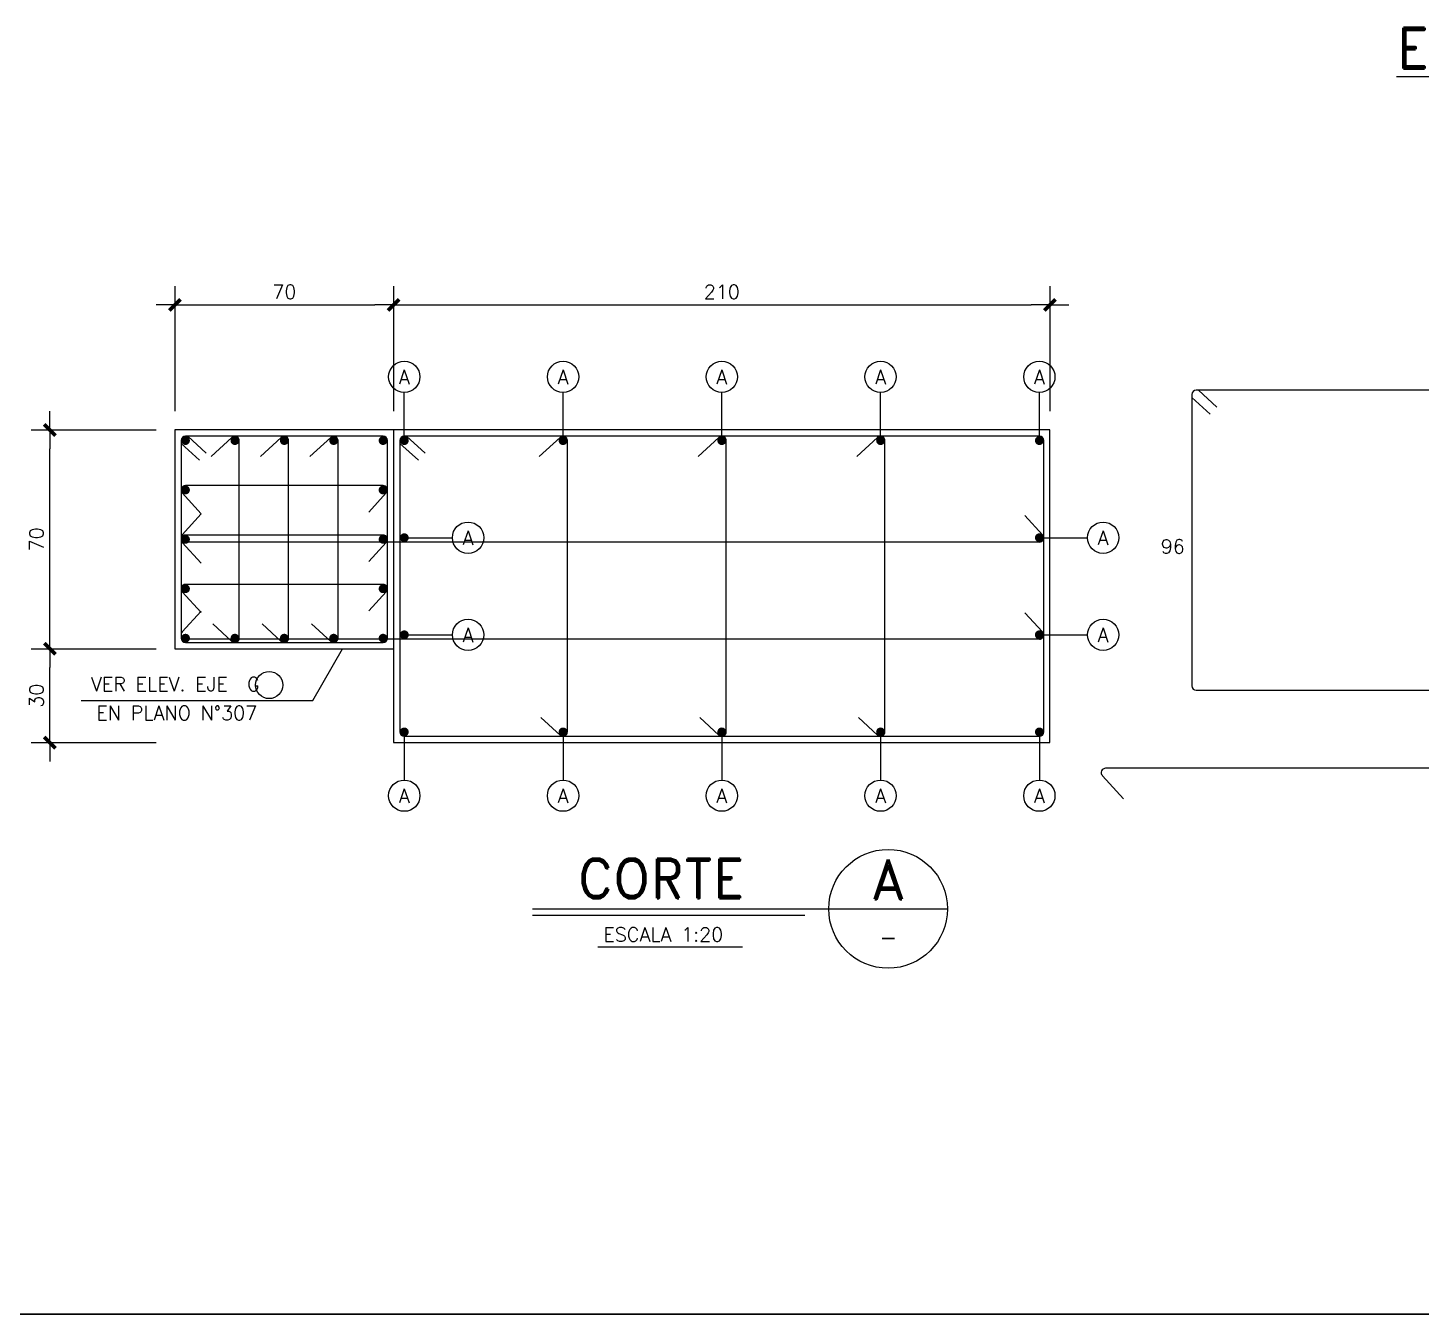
# Model space of a CAD drawing. Extents: x -10459 to 16942, y -13088 to 14608.
# Drawn here: x 1271 to 2386, y 68 to 1097 of the extents above; entities that cross this region are included whole.
import ezdxf
from ezdxf.enums import TextEntityAlignment as Align

# ---------------------------------------------------------------- set-up
doc = ezdxf.new("R2010")
doc.units = 0
doc.header["$LTSCALE"] = 30
doc.header["$MEASUREMENT"] = 0
doc.layers.get('0').update_dxf_attribs({"linetype": 'CONTINUOUS'})
for name, color, linetype in [("EJE1-1'$0$CORTES", 5, 'CONTINUOUS'), ("EJE1-1'$0$RL-CORTES", 5, 'CONTINUOUS'), ("EJE1-1'$0$RLA-CORTES", 5, 'CONTINUOUS'), ("EJE1-1'$0$RLA-FE", 7, 'CONTINUOUS'), ('RLA-FORMATO', 7, 'CONTINUOUS')]:
    doc.layers.add(name, color=color, linetype=linetype)
doc.layers.add("EJE1-1'$0$RLA-TITULO", color=6, linetype='CONTINUOUS', lineweight=25)
doc.styles.add("EJE1-1'$0$RomanD", font='romand.shx', dxfattribs={"height": 31.5})
doc.styles.add("EJE1-1'$0$RomanS", font='romans.shx', dxfattribs={"height": 11.25})
doc.styles.add("EJE1-1'$0$ROMANS0", font='romans.shx')
doc.styles.add("EJE1-1'$0$SIETE50", font='ROMAND.SHX', dxfattribs={"height": 31.5})
doc.dimstyles.new("EJE1-1'$0$ING20", dxfattribs={"dimscale": 50, "dimtxt": 0.27, "dimasz": 0.3, "dimexe": 0.3, "dimexo": 1, "dimgap": 0.1, "dimtad": 1, "dimlfac": 0.4, "dimzin": 12, "dimdsep": 46, "dimtxsty": "EJE1-1'$0$RomanS", "dimblk1": "EJE1-1'$0$TICK1", "dimblk2": "EJE1-1'$0$TICK1", "dimsah": 1, "dimcen": 0.09, "dimse1": 1, "dimse2": 1, "dimclrd": 2, "dimclre": 1, "dimclrt": 3, "dimadec": 0, "dimazin": 0, "dimtfac": 1, "dimtix": 1, "dimtmove": 2, "dimatfit": 3, "dimldrblk": "EJE1-1'$0$TICK1", "dimfxl": 1, "dimtolj": 1, "dimtzin": 12, "dimarcsym": 0})

# ---------------------------------------------------------------- blocks, each defined once
blk = doc.blocks.new("EJE1-1'$0$TITULO_CORTE")
at = {"layer": "EJE1-1'$0$RLA-CORTES", "color": 6}
for p, q in [((-45.8, -250), (286.2, -250)), ((-45.8, -255), (172.2, -255))]:
    blk.add_line(p, q, dxfattribs=at)
at = {"layer": "EJE1-1'$0$RLA-CORTES", "color": 3}
blk.add_line((6.6, -280.5), (122.1, -280.5), dxfattribs=at)
blk.add_circle((238.7, -250), 47.5, dxfattribs=at)
at = {"layer": "EJE1-1'$0$RLA-CORTES", "color": 6, "style": "EJE1-1'$0$SIETE50"}
blk.add_text('CORTE', height=31.5, dxfattribs=at).set_placement((-9.6, -241.4))
at = {"layer": "EJE1-1'$0$RLA-CORTES", "color": 6, "style": "EJE1-1'$0$SIETE50", "flags": 12}
blk.add_attdef('CORTE', text='', height=31.5, dxfattribs=at).set_placement((238.8, -226.4), align=Align.MIDDLE_CENTER)
at = {"layer": "EJE1-1'$0$RLA-CORTES", "color": 3, "style": "EJE1-1'$0$RomanS", "flags": 12}
blk.add_attdef('ESCALA', (10.9, -276.3), '', height=11.2, dxfattribs=at)
blk.add_attdef('PLANO', text='', height=13, dxfattribs=at).set_placement((238.9, -272.8), align=Align.MIDDLE)
blk = doc.blocks.new('*U296')
for p, q in [((5, 104.3), (19.8, 90.8)), ((10.3, 110), (25.1, 96.5))]:
    blk.add_line(p, q)
at = {"layer": "EJE1-1'$0$RLA-CORTES", "color": 0}
for p, q in [((5, 106.5), (5, -126.5)), ((516.5, 110), (8.5, 110)), ((8.5, -130), (516.5, -130))]:
    blk.add_line(p, q, dxfattribs=at)
for centre, start, end in [((8.5, 106.5), 90, 180), ((8.5, -126.5), 180, 270)]:
    blk.add_arc(centre, 3.5, start, end, dxfattribs=at)
at = {"layer": "EJE1-1'$0$RLA-FE", "color": 3, "style": "EJE1-1'$0$RomanS"}
for tag, flags, p in [('PARCIAL1', 8, (273.8, 115)), ('DIAM', 12, (220, -156.8))]:
    blk.add_attdef(tag, text='', height=11.2, dxfattribs=dict(at, flags=flags)).set_placement(p, align=Align.CENTER)
at = {"layer": "EJE1-1'$0$RLA-FE", "color": 3, "style": "EJE1-1'$0$RomanS", "flags": 8}
for tag, p in [('PARCIAL2', (-0.6, -20.6)), ('ESTRIBO', (198.5, -156.8))]:
    blk.add_attdef(tag, text='', height=11.2, dxfattribs=at).set_placement(p, align=Align.RIGHT)
at = {"layer": "EJE1-1'$0$RLA-FE", "color": 3, "style": "EJE1-1'$0$RomanS"}
for tag, p, flags in [('PHI', (199.7, -156.5), 12), ('A', (229.8, -156.5), 12), ('ESP', (240.7, -156.5), 12), ('TEXTO_FE1', (278.6, -156.8), 8), ('TIPO', (274.4, -210.2), 13), ('CORTE', (260.6, -229.2), 13), ('NUM', (268.5, -248.9), 13)]:
    blk.add_attdef(tag, p, '', height=11.2, dxfattribs=dict(at, flags=flags))
blk = doc.blocks.new('*U298')
at = {"color": 2}
for p, q in [((5, 239.3), (19.8, 225.8)), ((10.3, 245), (25.1, 231.5))]:
    blk.add_line(p, q, dxfattribs=at)
at = {"layer": "EJE1-1'$0$RLA-CORTES", "color": 2}
for p, q in [((5, 241.5), (5, 8.5)), ((516.5, 245), (8.5, 245)), ((520, 8.5), (520, 241.5)), ((8.5, 5), (516.5, 5))]:
    blk.add_line(p, q, dxfattribs=at)
for centre, start, end in [((8.5, 241.5), 90, 180), ((516.5, 241.5), 0, 90), ((8.5, 8.5), 180, 270), ((516.5, 8.5), 270, 0)]:
    blk.add_arc(centre, 3.5, start, end, dxfattribs=at)
blk = doc.blocks.new("EJE1-1'$0$TICK1")
at = {"color": 2}
for points in [[(0, 0), (-1, 0)], [(0, 0), (1, 0)]]:
    blk.add_lwpolyline(points, dxfattribs=at)
at = {"color": 2, "const_width": 0.2}
blk.add_lwpolyline([(-0.3, -0.3), (0.3, 0.3)], dxfattribs=at)
blk = doc.blocks.new('*D302')
at = {"layer": "EJE1-1'$0$RLA-CORTES", "color": 2, "lineweight": -2, "transparency": 16777216}
blk.add_line((-1546.4, -1636), (-1546.4, -1591), dxfattribs=at)
at = {"layer": "EJE1-1'$0$RLA-CORTES", "color": 2, "lineweight": -2, "transparency": 16777216, "xscale": 15, "yscale": 15, "zscale": 15}
for p, rotation in [((-1546.4, -1576), 90), ((-1546.4, -1651), 270)]:
    blk.add_blockref("EJE1-1'$0$TICK1", p, dxfattribs=dict(at, rotation=rotation))
at = {"layer": "EJE1-1'$0$RLA-CORTES", "color": 3, "transparency": 16777216, "insert": (-1557, -1613.5), "char_height": 11.25, "attachment_point": 5, "rotation": 90, "style": "EJE1-1'$0$RomanS"}
blk.add_mtext('\\A1;30', dxfattribs=at)
blk = doc.blocks.new('*D303')
at = {"layer": "EJE1-1'$0$RLA-CORTES", "color": 2, "lineweight": -2, "transparency": 16777216}
blk.add_line((-1256.4, -1301), (-761.4, -1301), dxfattribs=at)
at = {"layer": "EJE1-1'$0$RLA-CORTES", "color": 2, "lineweight": -2, "transparency": 16777216, "xscale": 15, "yscale": 15, "zscale": 15, "rotation": 180}
blk.add_blockref("EJE1-1'$0$TICK1", (-1271.4, -1301), dxfattribs=at)
at = {"layer": "EJE1-1'$0$RLA-CORTES", "color": 2, "lineweight": -2, "transparency": 16777216, "xscale": 15, "yscale": 15, "zscale": 15}
blk.add_blockref("EJE1-1'$0$TICK1", (-746.4, -1301), dxfattribs=at)
at = {"layer": "EJE1-1'$0$RLA-CORTES", "color": 3, "transparency": 16777216, "insert": (-1008.9, -1290.4), "char_height": 11.25, "attachment_point": 5, "style": "EJE1-1'$0$RomanS"}
blk.add_mtext('\\A1;210', dxfattribs=at)
blk = doc.blocks.new('*U305')
at = {"layer": "EJE1-1'$0$RL-CORTES", "color": 1}
blk.add_lwpolyline([(0, 0), (0, 19.2), (0, 38.5)], dxfattribs=at)
at = {"layer": "EJE1-1'$0$RL-CORTES", "color": 2, "const_width": 3.5}
blk.add_lwpolyline([(-1.8, 0, 1), (1.8, 0, 1)], format="xyb", close=True, dxfattribs=at)
at = {"layer": "EJE1-1'$0$RL-CORTES", "color": 2}
blk.add_circle((0, 51), 12.5, dxfattribs=at)
at = {"layer": "EJE1-1'$0$RL-CORTES", "color": 9, "style": "EJE1-1'$0$RomanS", "flags": 12}
blk.add_attdef('LIN_FE', text='', height=11.2, rotation=180, dxfattribs=at).set_placement((0, 56.8), align=Align.CENTER)
blk = doc.blocks.new("EJE1-1'$0$L")
at = {"layer": "EJE1-1'$0$RL-CORTES", "color": 1}
blk.add_lwpolyline([(0, 0), (0, 19.2), (0, 38.5)], dxfattribs=at)
at = {"layer": "EJE1-1'$0$RL-CORTES", "color": 2, "const_width": 3.5}
blk.add_lwpolyline([(-1.8, 0, 1), (1.8, 0, 1)], format="xyb", close=True, dxfattribs=at)
at = {"layer": "EJE1-1'$0$RL-CORTES", "color": 2}
blk.add_circle((0, 51), 12.5, dxfattribs=at)
at = {"layer": "EJE1-1'$0$RL-CORTES", "color": 9, "style": "EJE1-1'$0$RomanS", "flags": 12}
blk.add_attdef('LIN_FE', text='', height=11.2, dxfattribs=at).set_placement((0, 45.2), align=Align.CENTER)
blk = doc.blocks.new('*U306')
at = {"layer": "EJE1-1'$0$RL-CORTES", "color": 1}
blk.add_lwpolyline([(0, 0), (0, 19.2), (0, 38.5)], dxfattribs=at)
at = {"layer": "EJE1-1'$0$RL-CORTES", "color": 2, "const_width": 3.5}
blk.add_lwpolyline([(-1.8, 0, 1), (1.8, 0, 1)], format="xyb", close=True, dxfattribs=at)
at = {"layer": "EJE1-1'$0$RL-CORTES", "color": 2}
blk.add_circle((0, 51), 12.5, dxfattribs=at)
at = {"layer": "EJE1-1'$0$RL-CORTES", "color": 9, "style": "EJE1-1'$0$RomanS", "flags": 12}
blk.add_attdef('LIN_FE', text='', height=11.2, rotation=90, dxfattribs=at).set_placement((5.8, 51), align=Align.CENTER)
blk = doc.blocks.new('*U315')
at = {"layer": "EJE1-1'$0$RLA-CORTES", "color": 0}
for p, q in [((-344.1, 203.7), (-327.2, 185.3)), ((341.5, 209.6), (-341.5, 209.6))]:
    blk.add_line(p, q, dxfattribs=at)
blk.add_arc((-341.5, 206.1), 3.5, 90, 222.4703, dxfattribs=at)
at = {"layer": "EJE1-1'$0$RLA-CORTES", "color": 3, "style": "EJE1-1'$0$RomanS", "flags": 12}
blk.add_attdef('ALT', text='', height=11.2, dxfattribs=at).set_placement((226.2, -215), align=Align.CENTER)
at = {"layer": "EJE1-1'$0$RLA-FE", "color": 3, "style": "EJE1-1'$0$RomanS"}
for tag, p, flags in [('PARCIAL1', (7, 218.3), 8), ('PHI', (-46.9, 138.2), 12), ('A', (-14.2, 138.2), 12), ('ESP', (-3.4, 138.2), 12), ('TEXTO_FE1', (39.2, 138), 8), ('TIPO', (209.9, -160.3), 13), ('CORTE', (196, -179.2), 13), ('NUM', (205.3, -198), 13)]:
    blk.add_attdef(tag, p, '', height=11.2, dxfattribs=dict(at, flags=flags))
at = {"layer": "EJE1-1'$0$RLA-FE", "color": 3, "style": "EJE1-1'$0$RomanS", "flags": 8}
blk.add_attdef('TRABA', text='', height=11.2, dxfattribs=at).set_placement((-50.8, 138), align=Align.RIGHT)
at = {"layer": "EJE1-1'$0$RLA-FE", "color": 3, "style": "EJE1-1'$0$RomanS", "flags": 12}
blk.add_attdef('DIAM', text='', height=11.2, dxfattribs=at).set_placement((-24, 138), align=Align.CENTER)
blk = doc.blocks.new('*U309')
at = {"layer": "EJE1-1'$0$RLA-CORTES", "color": 2}
for p, q in [((-685.6, 2.4), (-670.4, 19)), ((-11.5, 17.7), (2.6, 2.4)), ((0, -3.5), (-683, -3.5))]:
    blk.add_line(p, q, dxfattribs=at)
for centre, start, end in [((-683, 0), 137.5297, 270), ((0, 0), 270, 42.4703)]:
    blk.add_arc(centre, 3.5, start, end, dxfattribs=at)
blk = doc.blocks.new('*D310')
at = {"layer": "EJE1-1'$0$RLA-CORTES", "color": 2, "lineweight": -2, "transparency": 16777216}
blk.add_line((-1546.4, -1561), (-1546.4, -1416), dxfattribs=at)
at = {"layer": "EJE1-1'$0$RLA-CORTES", "color": 2, "lineweight": -2, "transparency": 16777216, "xscale": 15, "yscale": 15, "zscale": 15}
for p, rotation in [((-1546.4, -1401), 90), ((-1546.4, -1576), 270)]:
    blk.add_blockref("EJE1-1'$0$TICK1", p, dxfattribs=dict(at, rotation=rotation))
at = {"layer": "EJE1-1'$0$RLA-CORTES", "color": 3, "transparency": 16777216, "insert": (-1557, -1488.5), "char_height": 11.25, "attachment_point": 5, "rotation": 90, "style": "EJE1-1'$0$RomanS"}
blk.add_mtext('\\A1;70', dxfattribs=at)
blk = doc.blocks.new('*D311')
at = {"layer": "EJE1-1'$0$RLA-CORTES", "color": 2, "lineweight": -2, "transparency": 16777216}
blk.add_line((-1431.4, -1301), (-1286.4, -1301), dxfattribs=at)
at = {"layer": "EJE1-1'$0$RLA-CORTES", "color": 2, "lineweight": -2, "transparency": 16777216, "xscale": 15, "yscale": 15, "zscale": 15, "rotation": 180}
blk.add_blockref("EJE1-1'$0$TICK1", (-1446.4, -1301), dxfattribs=at)
at = {"layer": "EJE1-1'$0$RLA-CORTES", "color": 2, "lineweight": -2, "transparency": 16777216, "xscale": 15, "yscale": 15, "zscale": 15}
blk.add_blockref("EJE1-1'$0$TICK1", (-1271.4, -1301), dxfattribs=at)
at = {"layer": "EJE1-1'$0$RLA-CORTES", "color": 3, "transparency": 16777216, "insert": (-1358.9, -1290.4), "char_height": 11.25, "attachment_point": 5, "style": "EJE1-1'$0$RomanS"}
blk.add_mtext('\\A1;70', dxfattribs=at)
blk = doc.blocks.new('*U314')
at = {"layer": "EJE1-1'$0$RLA-CORTES", "color": 2}
for p, q in [((-2.4, 235.6), (-19, 220.4)), ((3.5, 0), (3.5, 233)), ((-17.7, 11.5), (-2.4, -2.6))]:
    blk.add_line(p, q, dxfattribs=at)
for centre, start, end in [((0, 233), 0, 132.4703), ((0, 0), 227.5297, 0)]:
    blk.add_arc(centre, 3.5, start, end, dxfattribs=at)
blk = doc.blocks.new("EJE1-1'")
at = {"layer": "EJE1-1'$0$CORTES", "color": 1, "linetype": 'Continuous'}
blk.add_lwpolyline([(-1521.461, -1617.387), (-1336.174, -1617.387), (-1312.246, -1575.976)], dxfattribs=at)
at = {"layer": "EJE1-1'$0$RL-CORTES", "color": 2, "const_width": 3.5}
for points in [[(-1439.65, -1409.476, 1), (-1436.15, -1409.476, 1)], [(-1400.15, -1409.476, 1), (-1396.65, -1409.476, 1)], [(-1360.65, -1409.476, 1), (-1357.15, -1409.476, 1)], [(-1321.15, -1409.476, 1), (-1317.65, -1409.476, 1)], [(-1281.65, -1409.476, 1), (-1278.15, -1409.476, 1)], [(-1437.9, -1450.726, 1), (-1437.9, -1447.226, 1)], [(-1279.9, -1447.226, 1), (-1279.9, -1450.726, 1)], [(-1437.9, -1490.226, 1), (-1437.9, -1486.726, 1)], [(-1279.9, -1486.726, 1), (-1279.9, -1490.226, 1)], [(-1437.9, -1529.726, 1), (-1437.9, -1526.226, 1)], [(-1279.9, -1526.226, 1), (-1279.9, -1529.726, 1)], [(-1436.15, -1567.476, 1), (-1439.65, -1567.476, 1)], [(-1396.65, -1567.476, 1), (-1400.15, -1567.476, 1)], [(-1357.15, -1567.476, 1), (-1360.65, -1567.476, 1)], [(-1317.65, -1567.476, 1), (-1321.15, -1567.476, 1)], [(-1278.15, -1567.476, 1), (-1281.65, -1567.476, 1)]]:
    blk.add_lwpolyline(points, format="xyb", close=True, dxfattribs=at)
at = {"layer": "EJE1-1'$0$RLA-CORTES", "color": 1}
for p, q in [((-1446.4, -1285.976), (-1446.4, -1385.976)), ((-1271.4, -1285.976), (-1271.4, -1385.976)), ((-1271.4, -1285.976), (-1271.4, -1385.976)), ((-746.4, -1285.976), (-746.4, -1385.976)), ((-1561.4, -1400.976), (-1461.4, -1400.976)), ((-1561.4, -1400.976), (-1461.4, -1400.976)), ((-1561.4, -1575.976), (-1461.4, -1575.976)), ((-1561.4, -1650.976), (-1461.4, -1650.976))]:
    blk.add_line(p, q, dxfattribs=at)
at = {"layer": "EJE1-1'$0$RLA-CORTES"}
for p, q in [((-1271.4, -1400.976), (-1446.4, -1400.976)), ((-1446.4, -1400.976), (-1446.4, -1575.976)), ((-746.4, -1400.976), (-1271.4, -1400.976)), ((-1271.4, -1400.976), (-1271.4, -1650.976)), ((-746.4, -1650.976), (-746.4, -1400.976)), ((-1446.4, -1575.976), (-1271.4, -1575.976)), ((-1271.4, -1650.976), (-746.4, -1650.976))]:
    blk.add_line(p, q, dxfattribs=at)
at = {"layer": "EJE1-1'$0$RLA-CORTES", "color": 2}
for p, q in [((-1441.4, -1409.476), (-1441.4, -1567.476)), ((-1441.4, -1411.701), (-1426.648, -1425.205)), ((-1279.9, -1405.976), (-1437.9, -1405.976)), ((-1436.09, -1405.976), (-1421.337, -1419.48)), ((-1400.764, -1406.895), (-1417.36, -1422.087)), ((-1394.9, -1567.476), (-1394.9, -1409.476)), ((-1361.264, -1406.895), (-1377.86, -1422.087)), ((-1355.4, -1567.476), (-1355.4, -1409.476)), ((-1321.764, -1406.895), (-1338.36, -1422.087)), ((-1315.9, -1567.476), (-1315.9, -1409.476)), ((-1276.4, -1567.476), (-1276.4, -1409.476)), ((-1279.9, -1445.476), (-1437.9, -1445.476)), ((-1440.482, -1451.34), (-1425.29, -1467.936)), ((-1291.351, -1466.669), (-1277.319, -1451.34)), ((-1440.482, -1490.84), (-1425.29, -1507.436)), ((-1279.9, -1484.976), (-1437.9, -1484.976)), ((-1291.351, -1506.169), (-1277.319, -1490.84)), ((-1279.9, -1524.476), (-1437.9, -1524.476)), ((-1440.482, -1530.34), (-1425.29, -1546.936)), ((-1291.351, -1545.669), (-1277.319, -1530.34)), ((-1416.093, -1556.026), (-1400.764, -1570.058)), ((-1376.593, -1556.026), (-1361.264, -1570.058)), ((-1337.093, -1556.026), (-1321.764, -1570.058)), ((-1437.9, -1570.976), (-1279.9, -1570.976))]:
    blk.add_line(p, q, dxfattribs=at)
blk.add_circle((-1370.988, -1604.977), 10.861, dxfattribs=at)
for centre, start, end in [((-1437.9, -1409.476), 90, 180), ((-1398.4, -1409.476), 0, 132.470256), ((-1358.9, -1409.476), 0, 132.470256), ((-1319.4, -1409.476), 0, 132.470256), ((-1279.9, -1409.476), 0, 90), ((-1437.9, -1448.976), 90, 222.470256), ((-1279.9, -1448.976), 317.529744, 90), ((-1437.9, -1488.476), 90, 222.470256), ((-1279.9, -1488.476), 317.529744, 90), ((-1437.9, -1527.976), 90, 222.470256), ((-1279.9, -1527.976), 317.529744, 90), ((-1437.9, -1567.476), 180, 270), ((-1398.4, -1567.476), 227.529744, 0), ((-1358.9, -1567.476), 227.529744, 0), ((-1319.4, -1567.476), 227.529744, 0), ((-1279.9, -1567.476), 270, 0)]:
    blk.add_arc(centre, 3.5, start, end, dxfattribs=at)
at = {"layer": "EJE1-1'$0$RLA-CORTES"}
ref = blk.add_blockref("EJE1-1'$0$TITULO_CORTE", (-1114.588, -1533.96), dxfattribs=at)
ref.add_attrib('ESCALA', 'ESCALA 1:20', (-1103.71, -1810.213), dxfattribs={"color": 3, "height": 11.25, "style": "EJE1-1'$0$RomanS"})
ref.add_attrib('CORTE', 'A', dxfattribs={"color": 6, "height": 31.5, "style": "EJE1-1'$0$SIETE50"}).set_placement((-875.797, -1760.36), align=Align.MIDDLE_CENTER)
ref.add_attrib('PLANO', '-', dxfattribs={"color": 3, "height": 13, "style": "EJE1-1'$0$RomanS"}).set_placement((-875.722, -1806.754), align=Align.MIDDLE)
blk.add_blockref('*U298', (-1271.4, -1650.976), dxfattribs=at)
at = {"layer": "EJE1-1'$0$RLA-FE"}
ref = blk.add_blockref("EJE1-1'$0$L", (-1262.9, -1409.476), dxfattribs=at)
ref.add_attrib('LIN_FE', 'A', dxfattribs={"layer": "EJE1-1'$0$RL-CORTES", "color": 9, "height": 11.25, "style": "EJE1-1'$0$RomanS"}).set_placement((-1262.923, -1364.232), align=Align.CENTER)
ref = blk.add_blockref("EJE1-1'$0$L", (-1135.9, -1409.476), dxfattribs=at)
ref.add_attrib('LIN_FE', 'A', dxfattribs={"layer": "EJE1-1'$0$RL-CORTES", "color": 9, "height": 11.25, "style": "EJE1-1'$0$RomanS"}).set_placement((-1135.923, -1364.232), align=Align.CENTER)
ref = blk.add_blockref("EJE1-1'$0$L", (-1008.9, -1409.476), dxfattribs=at)
ref.add_attrib('LIN_FE', 'A', dxfattribs={"layer": "EJE1-1'$0$RL-CORTES", "color": 9, "height": 11.25, "style": "EJE1-1'$0$RomanS"}).set_placement((-1008.923, -1364.232), align=Align.CENTER)
ref = blk.add_blockref("EJE1-1'$0$L", (-881.9, -1409.476), dxfattribs=at)
ref.add_attrib('LIN_FE', 'A', dxfattribs={"layer": "EJE1-1'$0$RL-CORTES", "color": 9, "height": 11.25, "style": "EJE1-1'$0$RomanS"}).set_placement((-881.923, -1364.232), align=Align.CENTER)
ref = blk.add_blockref("EJE1-1'$0$L", (-754.9, -1409.476), dxfattribs=at)
ref.add_attrib('LIN_FE', 'A', dxfattribs={"layer": "EJE1-1'$0$RL-CORTES", "color": 9, "height": 11.25, "style": "EJE1-1'$0$RomanS"}).set_placement((-754.923, -1364.232), align=Align.CENTER)
for name, p in [('*U309', (-754.9, -1487.143)), ('*U309', (-754.9, -1564.81)), ('*U314', (-1135.9, -1642.476)), ('*U314', (-1008.9, -1642.476)), ('*U314', (-881.9, -1642.476)), ('*U315', (-360.418, -1881.164))]:
    blk.add_blockref(name, p, dxfattribs=at)
ref = blk.add_blockref('*U296', (-637.952, -1479.196), dxfattribs=at)
ref.add_attrib('PARCIAL2', '96', dxfattribs={"color": 3, "height": 11.25, "style": "EJE1-1'$0$RomanS"}).set_placement((-638.562, -1499.834), align=Align.RIGHT)
ref = blk.add_blockref('*U306', (-1262.9, -1487.143), dxfattribs=dict(at, rotation=270))
ref.add_attrib('LIN_FE', 'A', dxfattribs={"layer": "EJE1-1'$0$RL-CORTES", "color": 9, "height": 11.25, "style": "EJE1-1'$0$RomanS"}).set_placement((-1211.923, -1492.898), align=Align.CENTER)
ref = blk.add_blockref('*U306', (-754.9, -1487.143), dxfattribs=dict(at, rotation=270))
ref.add_attrib('LIN_FE', 'A', dxfattribs={"layer": "EJE1-1'$0$RL-CORTES", "color": 9, "height": 11.25, "style": "EJE1-1'$0$RomanS"}).set_placement((-703.923, -1492.898), align=Align.CENTER)
ref = blk.add_blockref('*U306', (-1262.9, -1564.81), dxfattribs=dict(at, rotation=270))
ref.add_attrib('LIN_FE', 'A', dxfattribs={"layer": "EJE1-1'$0$RL-CORTES", "color": 9, "height": 11.25, "style": "EJE1-1'$0$RomanS"}).set_placement((-1211.923, -1570.565), align=Align.CENTER)
ref = blk.add_blockref('*U306', (-754.9, -1564.81), dxfattribs=dict(at, rotation=270))
ref.add_attrib('LIN_FE', 'A', dxfattribs={"layer": "EJE1-1'$0$RL-CORTES", "color": 9, "height": 11.25, "style": "EJE1-1'$0$RomanS"}).set_placement((-703.923, -1570.565), align=Align.CENTER)
ref = blk.add_blockref('*U305', (-1262.9, -1642.476), dxfattribs=dict(at, rotation=180))
ref.add_attrib('LIN_FE', 'A', dxfattribs={"layer": "EJE1-1'$0$RL-CORTES", "color": 9, "height": 11.25, "style": "EJE1-1'$0$RomanS"}).set_placement((-1262.923, -1699.232), align=Align.CENTER)
ref = blk.add_blockref('*U305', (-1135.9, -1642.476), dxfattribs=dict(at, rotation=180))
ref.add_attrib('LIN_FE', 'A', dxfattribs={"layer": "EJE1-1'$0$RL-CORTES", "color": 9, "height": 11.25, "style": "EJE1-1'$0$RomanS"}).set_placement((-1135.923, -1699.232), align=Align.CENTER)
ref = blk.add_blockref('*U305', (-1008.9, -1642.476), dxfattribs=dict(at, rotation=180))
ref.add_attrib('LIN_FE', 'A', dxfattribs={"layer": "EJE1-1'$0$RL-CORTES", "color": 9, "height": 11.25, "style": "EJE1-1'$0$RomanS"}).set_placement((-1008.923, -1699.232), align=Align.CENTER)
ref = blk.add_blockref('*U305', (-881.9, -1642.476), dxfattribs=dict(at, rotation=180))
ref.add_attrib('LIN_FE', 'A', dxfattribs={"layer": "EJE1-1'$0$RL-CORTES", "color": 9, "height": 11.25, "style": "EJE1-1'$0$RomanS"}).set_placement((-881.923, -1699.232), align=Align.CENTER)
ref = blk.add_blockref('*U305', (-754.9, -1642.476), dxfattribs=dict(at, rotation=180))
ref.add_attrib('LIN_FE', 'A', dxfattribs={"layer": "EJE1-1'$0$RL-CORTES", "color": 9, "height": 11.25, "style": "EJE1-1'$0$RomanS"}).set_placement((-754.923, -1699.232), align=Align.CENTER)
at = {"layer": "EJE1-1'$0$RLA-CORTES", "color": 9, "style": "EJE1-1'$0$ROMANS0"}
for s, p in [('VER ELEV. EJE  G', (-1446.04, -1604.168)), ('EN PLANO N%%D307', (-1444.911, -1627.307))]:
    blk.add_text(s, height=11.25, dxfattribs=at).set_placement(p, align=Align.MIDDLE)
at = {"layer": "EJE1-1'$0$RLA-TITULO", "insert": (-238.002, -1079.374), "char_height": 32.5, "width": 625.77599, "attachment_point": 2, "line_spacing_factor": 1.146391, "style": "EJE1-1'$0$RomanD"}
blk.add_mtext("\\LELEVACION EJE 1-1'", dxfattribs=at)
at = {"layer": "EJE1-1'$0$RLA-CORTES"}
for base, p1, p2, picture, middle in [((-1271.4, -1300.976), (-1446.4, -1300.976), (-1271.4, -1300.976), '*D311', (-1358.9, -1290.351)), ((-746.4, -1300.976), (-1271.4, -1300.976), (-746.4, -1300.976), '*D303', (-1008.9, -1290.351))]:
    dim = blk.add_linear_dim(base=base, p1=p1, p2=p2, dimstyle="EJE1-1'$0$ING20", dxfattribs=at)
    dim.commit()
    dim.dimension.update_dxf_attribs({"geometry": picture, "text_midpoint": middle})
for base, p1, p2, picture, middle in [((-1546.4, -1400.976), (-1546.4, -1575.976), (-1546.4, -1400.976), '*D310', (-1557.025, -1488.476)), ((-1546.4, -1575.976), (-1546.4, -1650.976), (-1546.4, -1575.976), '*D302', (-1557.025, -1613.476))]:
    dim = blk.add_linear_dim(base=base, p1=p1, p2=p2, angle=90, dimstyle="EJE1-1'$0$ING20", dxfattribs=at)
    dim.commit()
    dim.dimension.update_dxf_attribs({"geometry": picture, "text_midpoint": middle})

msp = doc.modelspace()

# ---------------------------------------------------------------- linework, layer by layer
at = {"layer": 'RLA-FORMATO', "color": 6, "linetype": 'Continuous'}
for p, q in [((-58.1, 68.1), (5686.9, 68.1)), ((5686.9, 68.1), (426.9, 68.1))]:
    msp.add_line(p, q, dxfattribs=at)

# ---------------------------------------------------------------- block references
msp.add_blockref("EJE1-1'", (2835.3, 2176.2))

doc.saveas('drawing.dxf')
